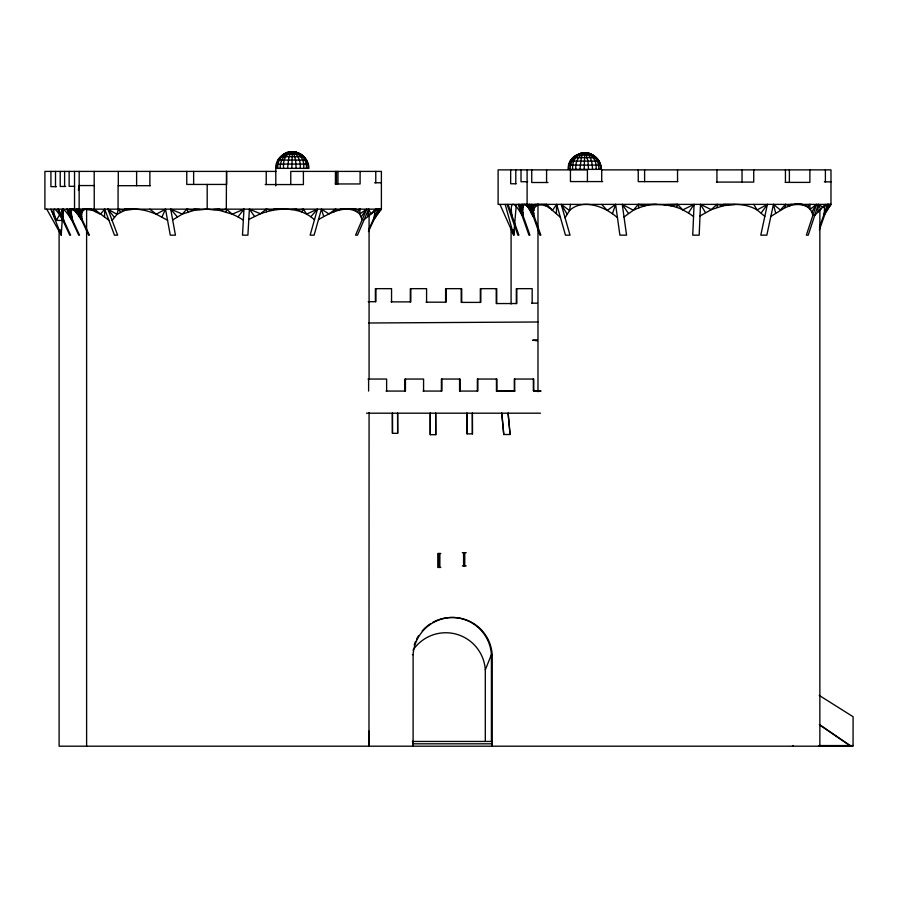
<?xml version="1.0" encoding="UTF-8"?>
<svg xmlns="http://www.w3.org/2000/svg" width="898" height="898" viewBox="0 0 898 898"><rect width="100%" height="100%" fill="white"/><g stroke="black" fill="none" stroke-linecap="round" stroke-linejoin="round"><path stroke-width="1.35" d="M369.011 731.107L368.977 746.193L369.078 412.609M291.816 168.364L292.355 151.807C301.212 151.751 308.957 159.507 308.901 168.364L275.798 168.364L275.798 185.886M584.194 169.374L584.721 152.817C593.589 152.761 601.334 160.518 601.278 169.374L568.176 169.374C567.323 148.215 601.84 148.069 600.852 169.374M533.502 217.024C530.662 213.455 528.821 204.329 523.601 204.699L522.67 209.795L523.332 216.384M108.883 220.234L104.527 216.99L104.729 209.155L100.363 214.252L92.932 210.48L84.648 209.155L87.084 209.167M556.356 213.556L556.704 204.385L552.438 210.345L560.397 217.338M287.551 168.364L288.965 156.656L291.109 152.368L292.355 151.807C298.091 151.908 303.445 155.152 306.319 160.091M579.928 169.374L581.332 157.666L582.331 155.04L584.721 152.817C593.477 152.806 600.661 160.787 600.571 169.374M624.009 216.979L633.382 210.222L638.242 204.385C653.16 205.058 668.898 202.712 682.749 209.885L694.075 204.385L692.74 235.164L699.172 235.164L700.507 204.385L711.25 209.649L723.406 205.698L735.653 204.396A49.525 37.379 -27.7 0 1 757.081 209.919L764.815 216.373M72.716 220.504L71.122 212.119L72.255 209.155L75.971 212.029L81.752 220.336M275.944 171.406L44.9 171.406L44.9 209.155L206.731 209.155L219.763 210.446L232.234 214.184L243.975 209.155L242.494 235.164L247.904 235.164L249.386 209.155L260.476 213.78C277.808 207.326 300.145 206.282 314.457 219.819M817.865 212.254L818.336 204.385L823.14 207.438C823.432 205.316 831.604 204.127 827.092 204.385L825.183 205.855L825.397 204.385L814.722 215.419M62.231 220.111L61.21 235.164L46.763 209.155M62.411 217.372L62.961 209.155L61.636 211.412M283.622 168.364C281.31 145.263 307.509 148.709 308.205 168.364M318.487 219.595C330.071 212.86 347.739 203.206 359.671 214.005L366.754 209.155L355.541 235.164L357.471 235.164L368.696 209.155L370.818 213.881L375.779 209.155L375.701 210.345L364.218 219.527M575.988 169.374C574.013 158.935 584.879 146.374 594.038 156.791M499.939 204.385L513.712 235.164L516.215 205.732M770.843 216.418L785.144 207.629L785.436 204.385L789.735 205.889C798.401 202.263 811.231 204.845 812.791 215.576M348.132 209.2L356.035 209.155L354.699 210.401L360.109 209.155L359.671 214.005L362.186 219.741M280.277 168.364C279.188 158.25 289.863 146.935 299.651 154.029M572.643 169.374C570.937 147.8 599.707 148.664 598.798 169.374M226.116 212.029L226.453 209.155L219.763 210.446L219.752 209.155L213.264 209.492M277.751 168.364C276.898 147.205 307.486 146.969 306.42 168.364M570.129 169.374C569.781 160.259 578.334 150.595 587.853 153.378M276.775 166.22L277.044 164.087M276.225 168.364C276.045 159.058 285.025 150.247 294.443 152.189M568.602 169.374C568.333 149.203 598.18 147.104 596.059 169.374M275.798 168.364C275.652 148.26 305.836 145.981 303.681 168.364M367.709 216.463L368.696 209.155M570.443 204.385L569.568 210.559L565.044 217.731M78.384 190.219L79.136 185.56L94.38 185.56M824.948 214.083L827.855 208.662L828.663 204.598L829.763 204.385L828.876 205.373L830.976 204.385L830.976 169.879L601.503 169.879M753.736 204.385L757.081 209.919L767.397 204.385L760.786 235.164L766.825 235.164L773.436 204.385L780.418 209.997L785.436 204.385M539.821 204.43L546.579 204.385L552.438 210.345C544.457 201.691 529.371 202.488 534.534 217.406M74.534 171.406L74.534 209.155L77.699 214.229L76.555 209.155L88.655 235.164L89.396 235.164L77.295 209.155L81.617 214.117L79.181 209.155L83.222 210.401L82.425 209.155L84.883 209.47C80.64 211.086 81.392 216.541 82.358 220.044M368.449 231.583L378.855 209.155L377.688 213.96L373.995 219.64M167.544 220.257L156.241 214.218A49.659 29.814 35.9 0 0 133.937 209.155L124.474 210.491L118.3 209.155L117.032 214.341L112.115 220.437M676.722 207.483L677.541 204.385L663.948 204.71M291.075 209.503L296.666 209.155L296.677 210.446L303.401 209.155L306.645 214.072L317.465 209.155L310.136 235.164L314.098 235.164L321.428 209.155L328.915 213.904L335.425 209.155L338.838 210.345L340.196 209.155L346.774 209.212M785.144 207.629L789.735 205.889L790.88 204.385L802.127 204.385L805.091 205.575L809.884 204.385L810.086 209.391L816.473 204.385L806.359 235.164L808.234 235.164L818.336 204.385L820.682 209.582M290.761 184.561L290.761 171.406L381.392 171.406L381.392 209.155L377.688 213.96L380.281 209.155L375.701 210.345L376.756 209.155L378.238 209.245M617.442 217.552L612.47 213.702L615.601 204.385L607.228 210.435A43.082 28.568 43.8 0 0 569.568 210.559L561.239 204.385L570.017 235.164L565.471 235.164L556.704 204.385M819.459 227.306L827.518 204.385M819.391 229.899L828.36 204.385L826.631 211.12L830.976 204.385L498.109 204.385L498.109 169.879L587.415 169.879L587.415 181.576M376.094 216.553L378.855 209.155M277.437 163.088L278.627 160.091M569.411 165.097L570.6 162.1M485.302 741.445L485.302 669.874L491.419 654.597L492.16 654.597L492.16 746.193M161.966 216.979L165.513 209.155L156.241 214.218L149.876 209.155M368.898 229.102L378.159 209.155M301.885 211.984L303.401 209.155M333.977 211.838L335.425 209.155M59.638 214.79L56.316 220.425A25.413 3.48 64.6 0 1 62.916 220.425M811.736 212.209L816.473 204.385M670.413 205.743L677.541 204.385L682.749 209.885L688.396 212.916L694.075 204.385M761.268 212.871L767.397 204.385M807.852 207.169L809.884 204.385M827.855 208.662L830.976 204.385L828.607 206.731M279.256 159.227L280.513 157.52M570.993 161.101C574.103 155.747 580.725 151.549 586.989 153.378M361.243 216.631L366.754 209.155M226.453 209.155L232.234 214.184L238.015 216.889L243.975 209.155M545.299 205.9L546.579 204.385L548.723 207.775M373.501 211.827L375.779 209.155M310.854 216.71L317.465 209.155M378.743 211.883L381.392 209.155L206.731 209.155L193.99 210.39L186.762 209.155L182.384 214.061L172.663 219.931M104.527 216.99L94.189 209.155L92.932 210.48L91.641 209.155L87.286 209.189M357.471 211.917L360.109 209.155M734.867 204.43L723.406 204.385L723.406 205.698L716.93 204.385L711.25 209.649L700.002 216.003M802.127 204.385L798.187 204.374M283.914 209.212L273.71 209.155L272.857 210.3L266.235 209.155L260.476 213.78L248.802 219.404M281.141 156.656C291.648 145.128 301.649 156.23 300.168 168.364M133.78 209.167L124.463 209.155L124.474 210.491L117.032 214.341L107.895 209.155L117.638 235.164L114.473 235.164L104.729 209.155M579.064 155.04L584.721 152.817C591.535 154.602 592.186 163.515 592.545 169.374M291.379 152.368L292.355 151.807L293.59 152.368M583.745 153.378L584.721 152.817L585.967 153.378M381.392 209.155L379.248 210.39L379.495 209.155L378.675 209.212M285.317 154.029L288.707 152.368L292.355 151.807L293.332 152.368L295.622 160.091L296.127 168.364M577.695 155.04L581.085 153.378L584.721 152.817L585.698 153.378L587.988 161.101L588.493 169.374M656.606 204.441C648.749 204.059 640.802 206.764 633.382 210.222L622.258 204.385L626.557 235.164L619.901 235.164L615.601 204.385M200.276 209.459L193.99 209.155L193.99 210.39L182.384 214.061L170.687 209.155L175.447 235.164L170.283 235.164L165.513 209.155M582.701 153.378L584.721 152.817L584.867 153.378M290.402 152.189L292.49 152.368M537.195 339.814L532.66 340.219L537.195 340.757M496.448 391.068L514.7 391.068L496.448 391.068L496.448 379.046M368.607 322.999L537.891 321.989M288.067 152.368L296.632 152.368M580.445 153.378L589.009 153.378M284.082 154.029L300.628 154.029M576.449 155.04L593.006 155.04M280.647 156.656L304.063 156.656M573.025 157.666L596.429 157.666M278.021 160.091L306.689 160.091M570.387 161.101L599.056 161.101M276.371 164.087L308.34 164.087M568.737 165.097L600.717 165.097M527.665 181.722L521.02 181.722L521.02 169.879M602.693 181.576L570.443 181.576L570.443 169.879M677.754 181.632L638.242 181.632L638.242 169.879M824.353 181.856L830.976 181.856M716.38 182.081L753.736 182.081L753.736 169.879M785.267 182.395L809.884 182.395L809.884 169.879M547.982 182.507L531.728 182.507L531.728 169.879M374.623 182.777L381.392 182.777M515.98 183.764L510.659 183.764L510.659 169.879M335.235 183.955L360.109 183.955L360.109 171.406M265.191 184.561L303.401 184.561L303.401 171.406M150.46 185.695L118.3 185.695L118.3 171.406M74.579 186.324L69.146 186.324L69.146 171.406M65.655 186.458L60.222 186.458L60.222 171.406M56.361 186.649L50.928 186.649L50.928 171.406M368.236 301.694L375.892 301.694L375.892 288.662M391.045 301.885L410.824 301.885L410.824 288.662M426.09 302.188L446.093 302.188L446.093 288.662M531.683 303.176L537.127 303.176M368.045 379.046L386.623 379.046L386.623 391.068M386.095 391.068L405.447 391.068L405.447 379.046M423.048 391.068L441.906 391.068L441.906 379.046M535.96 390.989L533.356 390.529L540.809 391.068L533.356 390.529L533.356 379.046M366.519 413.192L540.473 413.192M392.359 413.192L392.46 433.319L397.668 433.319L397.668 413.192M466.938 413.192L467.05 433.869L472.427 433.869L472.427 413.192M501.735 413.192L503.767 434.509L510.086 434.509L508.156 413.192M430.243 434.677L430.243 413.192L430.243 434.677L435.755 434.677L435.755 413.192M462.324 552.697L466.197 552.697M440.795 553.482L437.809 553.482L437.809 567.435L440.795 567.435M462.324 565.942L466.197 565.942M412.362 654.597L413.114 654.597A39.635 39.602 -90 0 1 452.637 617.487A39.635 39.602 -90 0 1 492.16 654.597M412.362 741.445L491.801 741.445L491.801 743.813M492.16 743.813L412.754 743.813L412.754 741.445M818.875 745.565L853.055 745.565M794.371 204.385L797.974 204.396M539.204 204.452L534.647 204.385L535.646 205.923L531.728 204.385L533.928 210.39L529.921 204.385L540.832 235.164L539.923 235.164L529.023 204.385L529.82 210.244L527.104 204.385L527.104 169.879M524.365 204.418L521.94 204.385L522.67 209.795L519.111 204.385L529.943 235.164L528.978 235.164L518.146 204.385M644.798 205.923L638.242 204.385L638.882 207.741M524.421 204.396L526.228 204.385L526.733 205.945L527.104 204.385L528.192 207.764M295.476 152.368L298.394 154.029M238.015 216.889L243.358 220.111M612.47 213.702L607.228 210.435L601.716 204.385M819.212 695.389L853.1 716.739L853.055 746.193L59.111 746.193L59.111 230.056M819.605 724.63L851.091 746.193M819.313 724.72L850.675 746.193M688.396 212.916L693.548 216.508M79.181 209.155L82.133 211.962M66.688 209.155L78.732 235.164L79.507 235.164L67.462 209.155L71.357 214.353L69.943 209.155L71.2 210.491L70.819 209.155L73.614 209.155L74.467 210.435L74.534 209.155L75.971 212.029M170.687 209.155L177.243 216.744M523.04 205.709L521.94 204.385L522.715 207.416M531.728 204.385L534.501 207.808M107.895 209.155L114.226 217.125M94.189 209.155L96.479 212.074M118.3 209.155L120.467 212.119M249.386 209.155L254.504 216.339M622.258 204.385L628.387 213.32M700.507 204.385L705.458 212.545M561.239 204.385L566.952 213.859M77.295 209.155L81.696 216.822M67.462 209.155L71.885 217.159M58.561 209.155L70.616 235.164L69.752 235.164L57.697 209.155M519.111 204.385L522.872 212.792M186.762 209.155L187.996 211.928M529.921 204.385L533.94 213.612M306.723 161.09L307.924 164.087M69.943 209.155L71.122 212.119M76.555 209.155L79.641 217.013M508.055 204.385L518.898 235.164L517.899 235.164L507.067 204.385M321.428 209.155L323.729 216.508M529.023 204.385L531.605 213.354M505.181 204.385L513.712 235.164L513.712 230.966M773.436 204.385L775.625 212.938M266.235 209.155L266.627 211.76M716.93 204.385L717.266 207.359M508.055 413.192L510.086 434.509M501.836 413.192L503.767 434.509M513.252 229.809L513.712 235.164M60.772 229.686L61.21 235.164L50.962 209.155L56.316 220.425L62.961 220.425L62.961 209.155M472.326 413.192L472.427 433.869M435.642 413.192L435.755 434.677M397.567 413.192L397.668 433.319M825.397 169.879L825.397 181.856M819.863 209.582L819.863 746.193M793.024 745.565L793.013 746.193M792.608 745.565L792.608 746.193M789.387 169.879L789.387 182.395M785.436 169.879L785.436 182.395M742.029 169.879L742.029 182.081M716.93 169.879L716.93 182.081M677.541 169.879L677.541 181.632M644.607 169.879L644.607 181.632M601.716 169.879L601.716 181.576M546.579 169.879L546.579 182.507M537.981 203.981L537.981 391.719M533.749 391.068L533.749 379.046L514.307 379.046L514.307 390.529M532.177 303.176L532.177 288.662L516.316 288.662L516.316 303.546M516.821 288.662L516.821 303.546L496.235 303.546L496.235 288.662M515.789 169.879L515.789 183.764M514.7 379.046L514.7 391.068M511.085 228.238L511.085 303.995M496.897 391.068L496.897 379.046L477.366 379.046L477.366 391.068M496.74 303.546L496.74 288.662L480.329 288.662L480.329 302.401M491.419 741.445L491.419 654.597A39.635 39.602 -90 0 0 432.814 622.381M480.834 288.662L480.834 302.401L461.202 302.401L461.202 288.662M477.848 379.046L477.848 391.068L459.574 391.068L459.574 379.046M467.05 413.192L467.05 433.869M464.749 552.697L464.749 565.942M463.581 552.697L463.581 565.942M461.707 302.401L461.707 288.662L445.599 288.662L445.599 302.188M460.079 391.068L460.079 379.046L441.401 379.046L441.401 391.068M439.863 553.482L439.863 567.435M438.662 553.482L438.662 567.435M426.584 302.188L426.584 288.662L410.319 288.662L410.319 301.885M423.575 391.068L423.575 379.046L404.919 379.046L404.919 391.068M413.114 654.597L413.102 746.193M392.46 413.192L392.46 433.319M391.55 301.885L391.55 288.662L375.386 288.662L375.386 301.694M375.779 171.406L375.779 182.777M369.078 213.589L369.078 378.978M368.607 379.046L368.607 391.068M337.985 171.406L337.985 183.955M336.481 171.406L336.481 183.955M335.425 171.406L335.425 183.955M266.235 171.406L266.235 184.561M226.678 171.406L226.678 184.438L186.762 184.438L186.762 171.406M226.453 171.406L226.318 209.054M207.191 184.438L207.191 209.155M193.631 171.406L193.631 184.438M149.876 171.406L149.876 185.695M136.619 171.406L136.619 185.695M118.076 185.695L118.076 209.111M94.234 185.56L94.234 209.111M94.189 171.406L94.189 185.56M86.612 209.38L86.612 746.193M79.181 171.406L79.136 209.066M64.611 171.406L64.611 186.458M55.508 171.406L55.508 186.649M824.364 206.922A45.787 7.162 -70.1 0 1 824.061 214.207M511.882 215.251A46.763 7.218 70.1 0 1 521.974 215.251M374.792 210.345A48.279 6.185 -64.7 0 1 373.4 219.415M414.225 644.843A39.635 39.602 -90 0 1 415.55 641.363M416.616 639.095A39.635 39.602 -90 0 1 418.457 635.863M422.195 630.89A39.635 39.602 -90 0 1 430.681 623.639M413.024 650.107A39.635 39.602 -90 0 1 485.302 669.874M63.78 220.414A35.246 4.827 64.6 0 1 71.896 220.414"/></g></svg>
